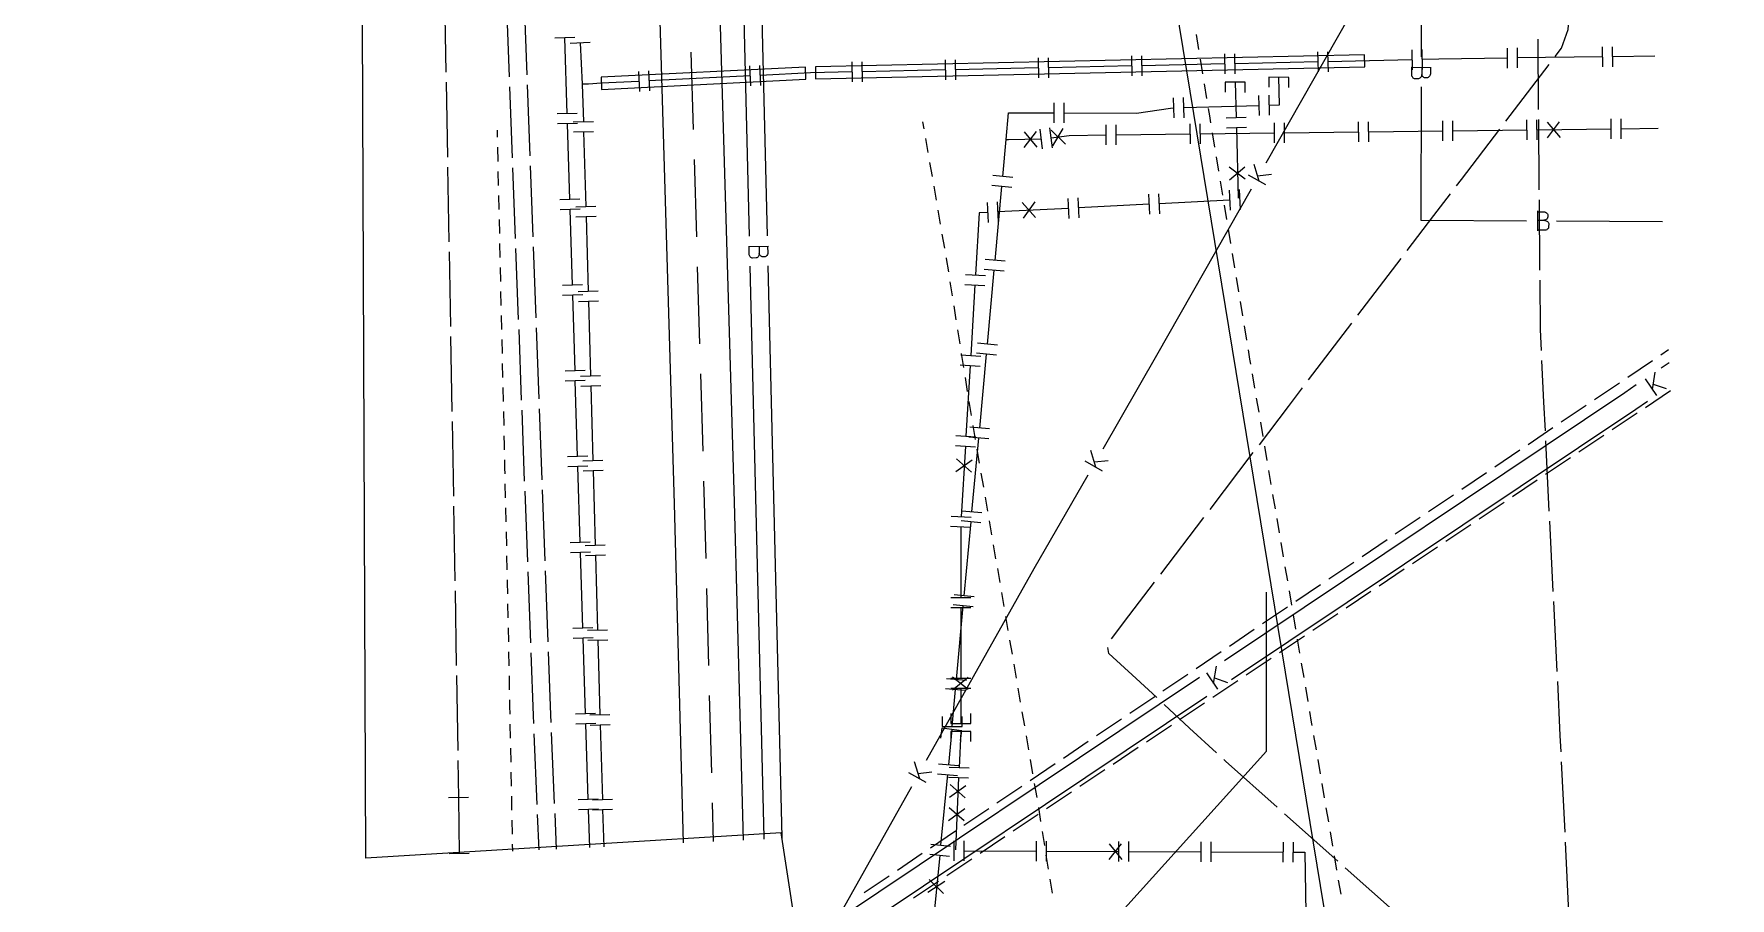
# Model space of a CAD drawing. Header units: metres. Extents: x 17721 to 17912, y 14015 to 15901.
# Drawn here: x 17765.7 to 17850.4, y 14442.7 to 14485.9 of the extents above; entities that cross this region are included whole.
import ezdxf

# ---------------------------------------------------------------- set-up
doc = ezdxf.new("R2010")
doc.units = ezdxf.units.M
for name, color, linetype in [('GC_CURB_EDGE', 1, 'Continuous'), ('GC_GAS_AXIS', 2, 'Continuous'), ('GC_HEAT_AXIS', 30, 'Continuous'), ('GC_POWER_AXIS', 40, 'Continuous'), ('GC_SEWER_AXIS', 6, 'Continuous'), ('GC_SITE_BOUNDARY', 7, 'Continuous'), ('GC_TEST_GREEN_ZONE', 3, 'Continuous'), ('GC_WATER_AXIS', 5, 'Continuous')]:
    doc.layers.add(name, color=color, linetype=linetype)

msp = doc.modelspace()

# ---------------------------------------------------------------- linework, layer by layer
at = {"layer": 'GC_CURB_EDGE'}
for points in [[(17823.879, 14485.11), (17823.758, 14485.847)], [(17824.083, 14483.88), (17823.961, 14484.617)], [(17824.286, 14482.649), (17824.164, 14483.386)], [(17824.487, 14481.432), (17824.428, 14481.788), (17824.367, 14482.156)], [(17788.832, 14481.067), (17788.84, 14480.716)], [(17810.084, 14481.497), (17810.144, 14481.147)], [(17824.685, 14480.228), (17824.568, 14480.939)], [(17788.851, 14480.217), (17788.867, 14479.516)], [(17810.229, 14480.655), (17810.35, 14479.955)], [(17810.435, 14479.462), (17810.556, 14478.762)], [(17824.884, 14479.023), (17824.767, 14479.734)], [(17788.878, 14479.016), (17788.894, 14478.316)], [(17825.083, 14477.819), (17824.966, 14478.53)], [(17788.905, 14477.816), (17788.921, 14477.116)], [(17810.641, 14478.27), (17810.762, 14477.57)], [(17810.847, 14477.077), (17810.967, 14476.378)], [(17825.282, 14476.614), (17825.165, 14477.325)], [(17788.932, 14476.616), (17788.948, 14475.916)], [(17811.052, 14475.885), (17811.173, 14475.185)], [(17825.481, 14475.41), (17825.364, 14476.121)], [(17788.959, 14475.416), (17788.975, 14474.716)], [(17788.986, 14474.216), (17789.002, 14473.515)], [(17811.258, 14474.693), (17811.262, 14474.669), (17811.37, 14473.991)], [(17825.68, 14474.205), (17825.562, 14474.916)], [(17811.448, 14473.498), (17811.559, 14472.796)], [(17825.879, 14473.001), (17825.761, 14473.712)], [(17789.014, 14473.015), (17789.029, 14472.315)], [(17826.077, 14471.796), (17825.96, 14472.507)], [(17789.041, 14471.815), (17789.056, 14471.115)], [(17811.638, 14472.302), (17811.749, 14471.601)], [(17811.827, 14471.107), (17811.939, 14470.406)], [(17826.276, 14470.592), (17826.159, 14471.303)], [(17789.068, 14470.615), (17789.084, 14469.915)], [(17812.017, 14469.912), (17812.128, 14469.211)], [(17826.476, 14469.388), (17826.433, 14469.643), (17826.358, 14470.099)], [(17789.095, 14469.415), (17789.111, 14468.715)], [(17789.122, 14468.215), (17789.138, 14467.514)], [(17812.207, 14468.717), (17812.318, 14468.016)], [(17826.681, 14468.184), (17826.56, 14468.895)], [(17812.396, 14467.522), (17812.507, 14466.821)], [(17826.885, 14466.98), (17826.765, 14467.691)], [(17789.149, 14467.015), (17789.165, 14466.314)], [(17827.09, 14465.777), (17826.969, 14466.488)], [(17789.176, 14465.814), (17789.186, 14465.36), (17789.192, 14465.114)], [(17812.588, 14466.328), (17812.708, 14465.628)], [(17812.793, 14465.135), (17812.829, 14464.926), (17812.913, 14464.435)], [(17827.294, 14464.573), (17827.174, 14465.284)], [(17789.203, 14464.614), (17789.213, 14464.199), (17789.219, 14463.914)], [(17827.499, 14463.37), (17827.378, 14464.08)], [(17789.23, 14463.414), (17789.246, 14462.714)], [(17812.998, 14463.942), (17813.118, 14463.243)], [(17813.203, 14462.75), (17813.323, 14462.05)], [(17827.703, 14462.166), (17827.582, 14462.877)], [(17789.257, 14462.214), (17789.273, 14461.513)], [(17813.408, 14461.557), (17813.528, 14460.858)], [(17827.908, 14460.963), (17827.787, 14461.673)], [(17789.284, 14461.014), (17789.3, 14460.313)], [(17789.312, 14459.813), (17789.327, 14459.113)], [(17813.613, 14460.365), (17813.733, 14459.665)], [(17828.112, 14459.759), (17827.991, 14460.47)], [(17813.818, 14459.172), (17813.938, 14458.473)], [(17828.317, 14458.556), (17828.196, 14459.266)], [(17789.339, 14458.613), (17789.342, 14458.486), (17789.353, 14457.913)], [(17828.521, 14457.352), (17828.4, 14458.063)], [(17789.362, 14457.413), (17789.376, 14456.713)], [(17814.023, 14457.98), (17814.143, 14457.28)], [(17814.227, 14456.787), (17814.348, 14456.087)], [(17828.725, 14456.149), (17828.605, 14456.859)], [(17789.385, 14456.213), (17789.399, 14455.512)], [(17814.432, 14455.595), (17814.553, 14454.895)], [(17828.93, 14454.945), (17828.809, 14455.656)], [(17789.408, 14455.012), (17789.422, 14454.312)], [(17789.431, 14453.812), (17789.445, 14453.112)], [(17814.637, 14454.402), (17814.758, 14453.702)], [(17829.134, 14453.742), (17829.014, 14454.452)], [(17814.842, 14453.21), (17814.963, 14452.51)], [(17829.339, 14452.538), (17829.218, 14453.249)], [(17789.454, 14452.612), (17789.46, 14452.302), (17789.468, 14451.912)], [(17789.477, 14451.412), (17789.491, 14450.711)], [(17815.047, 14452.017), (17815.168, 14451.317)], [(17829.543, 14451.335), (17829.514, 14451.507), (17829.423, 14452.045)], [(17815.252, 14450.825), (17815.372, 14450.125)], [(17829.749, 14450.131), (17829.628, 14450.842)], [(17789.501, 14450.211), (17789.514, 14449.511)], [(17815.457, 14449.632), (17815.577, 14448.932)], [(17829.954, 14448.928), (17829.833, 14449.638)], [(17789.524, 14449.011), (17789.537, 14448.311)], [(17815.662, 14448.44), (17815.782, 14447.74)], [(17830.159, 14447.724), (17830.038, 14448.435)], [(17789.547, 14447.811), (17789.56, 14447.11)], [(17815.867, 14447.247), (17815.868, 14447.24), (17815.978, 14446.546)], [(17830.365, 14446.521), (17830.243, 14447.232)], [(17789.57, 14446.611), (17789.583, 14445.91)], [(17789.593, 14445.41), (17789.6, 14445.06)], [(17816.057, 14446.052), (17816.168, 14445.351)], [(17830.57, 14445.318), (17830.449, 14446.028)], [(17816.246, 14444.857), (17816.357, 14444.156)], [(17830.775, 14444.114), (17830.654, 14444.825)], [(17816.435, 14443.662), (17816.547, 14442.96)], [(17830.981, 14442.911), (17830.859, 14443.621)]]:
    msp.add_lwpolyline(points, dxfattribs=at)
at = {"layer": 'GC_GAS_AXIS'}
for points in [[(17792.714, 14485.694), (17791.714, 14485.663)], [(17792.331, 14481.896), (17792.214, 14485.679)], [(17792.491, 14485.414), (17793.49, 14485.462)], [(17792.991, 14485.438), (17793.091, 14483.362)], [(17839.271, 14485.171), (17839.284, 14484.171)], [(17839.771, 14485.178), (17839.784, 14484.178)], [(17844.023, 14485.234), (17844.036, 14484.234)], [(17844.523, 14485.241), (17844.536, 14484.241)], [(17801.44, 14484.284), (17801.491, 14483.285)], [(17801.94, 14484.309), (17801.99, 14483.31)], [(17806.553, 14484.48), (17806.575, 14483.481)], [(17807.053, 14484.491), (17807.075, 14483.491)], [(17811.205, 14484.58), (17811.227, 14483.58)], [(17811.705, 14484.59), (17811.727, 14483.591)], [(17815.857, 14484.679), (17815.879, 14483.68)], [(17816.357, 14484.69), (17816.379, 14483.69)], [(17820.52, 14484.279), (17816.368, 14484.19)], [(17820.509, 14484.779), (17820.531, 14483.779)], [(17821.009, 14484.789), (17821.031, 14483.79)], [(17825.172, 14484.378), (17821.02, 14484.29)], [(17825.161, 14484.878), (17825.183, 14483.879)], [(17825.661, 14484.889), (17825.683, 14483.889)], [(17829.824, 14484.478), (17825.672, 14484.389)], [(17829.813, 14484.978), (17829.835, 14483.978)], [(17830.313, 14484.988), (17830.335, 14483.989)], [(17834.526, 14484.59), (17832.4, 14484.533), (17830.324, 14484.489)], [(17834.512, 14485.09), (17834.539, 14484.09)], [(17835.012, 14485.103), (17835.039, 14484.104)], [(17839.277, 14484.671), (17835.872, 14484.626), (17835.025, 14484.603)], [(17844.03, 14484.734), (17839.777, 14484.678)], [(17846.656, 14484.769), (17844.53, 14484.741)], [(17795.92, 14483.506), (17794.04, 14483.412), (17793.397, 14483.378), (17793.091, 14483.362)], [(17795.895, 14484.006), (17795.945, 14483.007)], [(17796.394, 14484.031), (17796.444, 14483.032)], [(17801.466, 14483.784), (17796.419, 14483.531)], [(17806.564, 14483.98), (17804.488, 14483.936), (17801.965, 14483.809)], [(17811.216, 14484.08), (17807.064, 14483.991)], [(17815.868, 14484.179), (17811.716, 14484.091)], [(17826.187, 14482.962), (17826.195, 14483.462), (17825.195, 14483.478), (17825.187, 14482.978)], [(17825.695, 14483.47), (17825.74, 14481.705)], [(17828.369, 14483.211), (17828.377, 14483.711), (17827.377, 14483.727), (17827.369, 14483.227)], [(17827.399, 14482.323), (17827.904, 14482.338), (17827.877, 14483.719)], [(17793.091, 14483.362), (17793.143, 14481.496)], [(17822.642, 14481.683), (17822.613, 14482.682)], [(17823.142, 14481.697), (17823.112, 14482.697)], [(17826.913, 14481.809), (17826.884, 14482.808)], [(17827.413, 14481.823), (17827.384, 14482.823)], [(17792.83, 14481.912), (17791.831, 14481.881)], [(17814.263, 14480.605), (17814.375, 14481.939), (17816.648, 14481.932)], [(17816.647, 14481.432), (17816.65, 14482.432)], [(17817.147, 14481.431), (17817.15, 14482.431)], [(17817.148, 14481.931), (17820.76, 14481.92), (17822.468, 14482.178), (17822.627, 14482.183)], [(17823.127, 14482.197), (17826.899, 14482.308)], [(17792.846, 14481.412), (17791.846, 14481.381)], [(17792.463, 14477.614), (17792.346, 14481.396)], [(17792.643, 14481.482), (17793.643, 14481.51)], [(17792.657, 14480.982), (17793.657, 14481.01)], [(17793.157, 14480.996), (17793.262, 14477.265)], [(17815.749, 14481.007), (17815.141, 14480.214)], [(17815.149, 14480.995), (17815.791, 14480.227)], [(17816.078, 14480.134), (17815.949, 14481.125)], [(17816.574, 14480.198), (17816.445, 14481.19)], [(17816.501, 14481.07), (17817.225, 14480.379)], [(17817.096, 14481.15), (17816.58, 14480.293)], [(17819.258, 14480.332), (17819.246, 14481.332)], [(17819.758, 14480.338), (17819.746, 14481.338)], [(17823.461, 14480.383), (17823.449, 14481.383)], [(17823.961, 14480.389), (17823.949, 14481.389)], [(17823.955, 14480.889), (17827.658, 14480.934)], [(17825.24, 14481.692), (17826.24, 14481.718)], [(17825.253, 14481.192), (17826.253, 14481.218)], [(17825.753, 14481.205), (17825.844, 14477.675)], [(17827.664, 14480.434), (17827.652, 14481.434)], [(17828.164, 14480.44), (17828.152, 14481.44)], [(17828.158, 14480.94), (17831.861, 14480.984)], [(17831.867, 14480.484), (17831.855, 14481.484)], [(17832.367, 14480.49), (17832.355, 14481.49)], [(17832.361, 14480.99), (17836.064, 14481.035)], [(17836.07, 14480.535), (17836.058, 14481.535)], [(17836.57, 14480.541), (17836.558, 14481.541)], [(17836.564, 14481.041), (17840.268, 14481.086)], [(17840.274, 14480.586), (17840.262, 14481.586)], [(17840.774, 14480.592), (17840.762, 14481.592)], [(17840.768, 14481.092), (17844.471, 14481.136)], [(17841.88, 14481.481), (17841.267, 14480.691)], [(17841.28, 14481.472), (17841.917, 14480.7)], [(17844.477, 14480.636), (17844.465, 14481.636)], [(17844.977, 14480.642), (17844.965, 14481.642)], [(17844.971, 14481.142), (17846.822, 14481.165)], [(17814.093, 14478.76), (17814.263, 14480.605)], [(17814.263, 14480.605), (17814.379, 14480.607), (17816.013, 14480.636)], [(17816.509, 14480.694), (17817.4, 14480.81), (17819.252, 14480.832)], [(17819.752, 14480.838), (17823.455, 14480.883)], [(17826.196, 14478.625), (17825.397, 14479.227)], [(17826.178, 14479.225), (17825.416, 14478.577)], [(17814.591, 14478.714), (17813.595, 14478.806)], [(17792.962, 14477.629), (17791.963, 14477.598)], [(17814.545, 14478.216), (17813.549, 14478.308)], [(17813.707, 14474.571), (17814.047, 14478.262)], [(17817.341, 14477.667), (17817.392, 14476.668)], [(17817.84, 14477.693), (17817.892, 14476.694)], [(17821.367, 14477.874), (17821.418, 14476.875)], [(17821.866, 14477.899), (17821.918, 14476.901)], [(17825.419, 14477.581), (17821.892, 14477.4)], [(17825.393, 14478.08), (17825.444, 14477.082)], [(17825.892, 14478.106), (17825.944, 14477.107)], [(17792.978, 14477.13), (17791.978, 14477.099)], [(17792.595, 14473.332), (17792.478, 14477.114)], [(17792.762, 14477.251), (17793.762, 14477.279)], [(17792.776, 14476.751), (17793.776, 14476.779)], [(17793.276, 14476.765), (17793.38, 14473.034)], [(17813.341, 14476.961), (17812.914, 14476.939), (17812.73, 14473.84)], [(17813.315, 14477.46), (17813.366, 14476.462)], [(17813.814, 14477.486), (17813.866, 14476.487)], [(17817.367, 14477.168), (17813.84, 14476.987)], [(17815.722, 14476.709), (17815.055, 14477.454)], [(17815.123, 14476.676), (17815.704, 14477.49)], [(17821.393, 14477.374), (17817.866, 14477.193)], [(17814.159, 14474.027), (17813.163, 14474.119)], [(17814.205, 14474.525), (17813.209, 14474.617)], [(17793.094, 14473.347), (17792.095, 14473.316)], [(17812.201, 14473.371), (17813.199, 14473.312)], [(17812.23, 14473.87), (17813.229, 14473.811)], [(17812.7, 14473.341), (17812.49, 14469.816)], [(17813.321, 14470.382), (17813.661, 14474.073)], [(17793.11, 14472.847), (17792.11, 14472.816)], [(17792.727, 14469.049), (17792.61, 14472.832)], [(17792.881, 14473.02), (17793.88, 14473.048)], [(17792.895, 14472.52), (17793.894, 14472.548)], [(17793.394, 14472.534), (17793.499, 14468.802)], [(17813.773, 14469.839), (17812.777, 14469.93)], [(17813.819, 14470.337), (17812.823, 14470.428)], [(17812.935, 14466.194), (17813.275, 14469.885)], [(17793.227, 14469.065), (17792.227, 14469.034)], [(17811.961, 14469.347), (17812.959, 14469.287)], [(17811.991, 14469.846), (17812.989, 14469.787)], [(17812.46, 14469.317), (17812.25, 14465.792)], [(17793.242, 14468.565), (17792.242, 14468.534)], [(17792.859, 14464.767), (17792.742, 14468.549)], [(17792.999, 14468.788), (17793.999, 14468.816)], [(17793.013, 14468.289), (17794.013, 14468.317)], [(17793.513, 14468.303), (17793.618, 14464.571)], [(17811.751, 14465.822), (17812.75, 14465.762)], [(17813.387, 14465.65), (17812.391, 14465.742)], [(17813.433, 14466.148), (17812.437, 14466.24)], [(17812.549, 14462.005), (17812.889, 14465.696)], [(17811.722, 14465.323), (17812.72, 14465.263)], [(17812.221, 14465.293), (17812.011, 14461.768)], [(17793.359, 14464.782), (17792.359, 14464.752)], [(17793.374, 14464.283), (17792.375, 14464.252)], [(17792.991, 14460.485), (17792.874, 14464.267)], [(17793.118, 14464.557), (17794.117, 14464.585)], [(17793.132, 14464.057), (17794.131, 14464.085)], [(17793.632, 14464.071), (17793.736, 14460.34)], [(17812.553, 14464.587), (17811.738, 14464.006)], [(17812.52, 14463.988), (17811.775, 14464.655)], [(17811.512, 14461.798), (17812.51, 14461.738)], [(17813.001, 14461.461), (17812.005, 14461.553)], [(17813.047, 14461.959), (17812.051, 14462.051)], [(17812.163, 14457.816), (17812.503, 14461.507)], [(17811.482, 14461.298), (17812.48, 14461.239)], [(17811.988, 14461.269), (17811.988, 14457.737)], [(17793.491, 14460.5), (17792.491, 14460.469)], [(17793.506, 14460), (17792.507, 14459.969)], [(17793.123, 14456.202), (17793.006, 14459.985)], [(17793.236, 14460.326), (17794.236, 14460.354)], [(17793.25, 14459.826), (17794.25, 14459.854)], [(17793.75, 14459.84), (17793.855, 14456.108)], [(17808.955, 14429.76), (17827.258, 14450.049), (17827.258, 14457.992)], [(17811.488, 14457.737), (17812.488, 14457.737)], [(17811.488, 14457.237), (17812.488, 14457.237)], [(17812.615, 14457.273), (17811.619, 14457.364)], [(17812.66, 14457.77), (17811.665, 14457.862)], [(17811.776, 14453.628), (17812.117, 14457.318)], [(17811.988, 14457.237), (17811.988, 14453.706)], [(17793.623, 14456.218), (17792.623, 14456.187)], [(17793.638, 14455.718), (17792.639, 14455.687)], [(17793.255, 14451.92), (17793.139, 14455.703)], [(17793.355, 14456.094), (17794.355, 14456.123)], [(17793.369, 14455.595), (17794.369, 14455.623)], [(17793.869, 14455.609), (17793.973, 14451.877)], [(17812.228, 14453.084), (17811.233, 14453.176)], [(17812.274, 14453.582), (17811.279, 14453.674)], [(17811.488, 14453.706), (17812.488, 14453.706)], [(17811.488, 14453.206), (17812.488, 14453.206)], [(17811.56, 14451.284), (17811.731, 14453.13)], [(17812.364, 14453.132), (17811.581, 14453.754)], [(17812.362, 14453.732), (17811.583, 14453.104)], [(17811.988, 14453.206), (17811.988, 14451.44)], [(17793.755, 14451.935), (17792.756, 14451.905)], [(17793.77, 14451.436), (17792.771, 14451.405)], [(17793.387, 14447.638), (17793.271, 14451.42)], [(17793.474, 14451.863), (17794.473, 14451.891)], [(17793.488, 14451.363), (17794.487, 14451.391)], [(17793.987, 14451.377), (17794.092, 14447.646)], [(17811.06, 14451.784), (17811.06, 14451.284), (17812.06, 14451.284), (17812.06, 14451.784)], [(17811.488, 14451.94), (17811.488, 14451.44), (17812.488, 14451.44), (17812.488, 14451.94)], [(17811.978, 14450.582), (17812.043, 14451.078), (17811.051, 14451.208), (17810.986, 14450.712)], [(17811.547, 14451.143), (17811.376, 14449.38)], [(17812.488, 14450.541), (17812.488, 14451.041), (17811.488, 14451.041), (17811.488, 14450.541)], [(17811.988, 14451.041), (17811.908, 14449.239)], [(17810.83, 14448.931), (17811.826, 14448.834)], [(17810.879, 14449.428), (17811.874, 14449.332)], [(17811.328, 14448.883), (17810.987, 14445.357)], [(17811.386, 14448.761), (17812.385, 14448.717)], [(17811.408, 14449.261), (17812.407, 14449.216)], [(17811.886, 14448.739), (17811.726, 14445.134)], [(17812.242, 14448.328), (17811.436, 14447.735)], [(17812.217, 14447.729), (17811.463, 14448.385)], [(17793.887, 14447.653), (17792.888, 14447.622)], [(17793.903, 14447.153), (17792.903, 14447.123)], [(17793.461, 14445.247), (17793.403, 14447.138)], [(17793.592, 14447.632), (17794.592, 14447.66)], [(17793.606, 14447.132), (17794.606, 14447.16)], [(17794.106, 14447.146), (17794.158, 14445.28)], [(17812.191, 14447.172), (17811.384, 14446.579)], [(17812.166, 14446.573), (17811.411, 14447.229)], [(17810.489, 14445.405), (17811.485, 14445.309)], [(17811.662, 14444.575), (17811.666, 14445.575)], [(17812.162, 14444.573), (17812.166, 14445.573)], [(17815.771, 14444.56), (17815.775, 14445.56)], [(17816.271, 14444.558), (17816.275, 14445.558)], [(17820.004, 14445.42), (17819.379, 14444.639)], [(17819.404, 14445.42), (17820.029, 14444.639)], [(17819.879, 14444.544), (17819.883, 14445.544)], [(17820.379, 14444.542), (17820.383, 14445.542)], [(17823.988, 14444.529), (17823.992, 14445.529)], [(17824.488, 14444.527), (17824.492, 14445.527)], [(17828.097, 14444.513), (17828.101, 14445.513)], [(17828.597, 14444.511), (17828.601, 14445.511)], [(17810.441, 14444.907), (17811.436, 14444.811)], [(17810.939, 14444.859), (17810.597, 14441.333)], [(17812.164, 14445.073), (17815.773, 14445.06)], [(17816.273, 14445.058), (17819.881, 14445.044)], [(17820.381, 14445.042), (17823.99, 14445.029)], [(17824.49, 14445.027), (17828.099, 14445.013)], [(17828.599, 14445.011), (17829.165, 14445.009), (17829.221, 14441.967)], [(17811.131, 14442.945), (17810.412, 14443.64)], [(17811.187, 14443.543), (17810.351, 14442.993)]]:
    msp.add_lwpolyline(points, dxfattribs=at)
for points in [[(17804.73, 14484.241), (17804.743, 14483.641), (17832.164, 14484.228), (17832.151, 14484.827)], [(17794.025, 14483.712), (17794.055, 14483.112), (17804.26, 14483.623), (17804.23, 14484.222)]]:
    msp.add_lwpolyline(points, close=True, dxfattribs=at)
at = {"layer": 'GC_HEAT_AXIS'}
for points in [[(17796.753, 14493.83), (17797.684, 14462.412), (17798.126, 14445.472)], [(17799.759, 14493.667), (17800.682, 14462.496), (17801.123, 14445.617)], [(17798.516, 14484.965), (17798.631, 14481.109)], [(17798.675, 14479.609), (17798.789, 14475.753)], [(17798.834, 14474.253), (17798.948, 14470.397)], [(17798.992, 14468.898), (17799.106, 14465.041)], [(17799.151, 14463.542), (17799.183, 14462.454), (17799.255, 14459.685)], [(17799.294, 14458.186), (17799.395, 14454.329)], [(17799.434, 14452.829), (17799.535, 14448.972)], [(17799.574, 14447.473), (17799.624, 14445.545)]]:
    msp.add_lwpolyline(points, dxfattribs=at)
at = {"layer": 'GC_POWER_AXIS'}
for points in [[(17786.217, 14487.696), (17786.282, 14483.962)], [(17841.672, 14484.756), (17841.985, 14485.167), (17842.317, 14486.096), (17842.383, 14486.958), (17842.404, 14488.153)], [(17789.312, 14487.274), (17789.443, 14483.736)], [(17790.182, 14487.376), (17790.314, 14483.831)], [(17840.804, 14485.613), (17840.833, 14482.1)], [(17839.211, 14481.524), (17841.369, 14484.358)], [(17786.291, 14483.462), (17786.356, 14479.729)], [(17789.462, 14483.236), (17789.594, 14479.697)], [(17790.333, 14483.332), (17790.465, 14479.788)], [(17836.749, 14478.291), (17836.994, 14478.613), (17838.908, 14481.126)], [(17840.837, 14481.6), (17840.865, 14478.087)], [(17786.365, 14479.229), (17786.43, 14475.495)], [(17789.613, 14479.198), (17789.745, 14475.659)], [(17790.484, 14479.288), (17790.616, 14475.744)], [(17834.287, 14475.059), (17835.618, 14476.806), (17836.446, 14477.894)], [(17840.869, 14477.587), (17840.898, 14474.074)], [(17786.438, 14474.995), (17786.504, 14471.262)], [(17789.763, 14475.16), (17789.895, 14471.621)], [(17790.635, 14475.244), (17790.767, 14471.7)], [(17831.825, 14471.828), (17833.984, 14474.662)], [(17840.902, 14473.574), (17840.922, 14471.116), (17840.974, 14470.063)], [(17786.512, 14470.762), (17786.578, 14467.028)], [(17789.914, 14471.121), (17790.046, 14467.583)], [(17790.785, 14471.2), (17790.918, 14467.656)], [(17829.363, 14468.596), (17831.522, 14471.43)], [(17840.998, 14469.563), (17841.1, 14467.485), (17841.17, 14466.055)], [(17826.901, 14465.364), (17828.352, 14467.268), (17829.06, 14468.198)], [(17786.586, 14466.528), (17786.652, 14462.795)], [(17790.064, 14467.083), (17790.196, 14463.544)], [(17790.936, 14467.156), (17791.068, 14463.612)], [(17824.439, 14462.132), (17826.598, 14464.966)], [(17841.194, 14465.555), (17841.366, 14462.047)], [(17791.087, 14463.112), (17791.219, 14459.568)], [(17786.66, 14462.295), (17786.726, 14458.562)], [(17790.215, 14463.045), (17790.347, 14459.506)], [(17821.976, 14458.9), (17824.136, 14461.735)], [(17841.391, 14461.547), (17841.563, 14458.038)], [(17790.365, 14459.006), (17790.497, 14455.468)], [(17791.238, 14459.068), (17791.37, 14455.524)], [(17786.734, 14458.062), (17786.8, 14454.328)], [(17819.514, 14455.669), (17820.388, 14456.816), (17821.673, 14458.503)], [(17841.587, 14457.539), (17841.759, 14454.03)], [(17790.516, 14454.968), (17790.633, 14451.838), (17790.65, 14451.43)], [(17791.389, 14455.024), (17791.506, 14451.873), (17791.523, 14451.48)], [(17821.774, 14452.73), (17820.745, 14453.678), (17819.377, 14454.938), (17819.334, 14455.239)], [(17786.808, 14453.828), (17786.841, 14451.94), (17786.874, 14450.095)], [(17841.783, 14453.531), (17841.915, 14450.846), (17841.955, 14450.022)], [(17824.763, 14449.978), (17823.421, 14451.213), (17822.142, 14452.392)], [(17790.671, 14450.93), (17790.821, 14447.392)], [(17791.544, 14450.981), (17791.694, 14447.437)], [(17786.882, 14449.595), (17786.915, 14447.728), (17786.949, 14444.932)], [(17827.789, 14447.267), (17825.213, 14449.563), (17825.13, 14449.639)], [(17841.98, 14449.523), (17842.152, 14446.014)], [(17787.415, 14447.734), (17786.415, 14447.722)], [(17790.842, 14446.893), (17790.917, 14445.124)], [(17791.715, 14446.938), (17791.79, 14445.166)], [(17830.822, 14444.564), (17828.162, 14446.934)], [(17842.176, 14445.515), (17842.348, 14442.006)], [(17787.449, 14444.938), (17786.449, 14444.926)], [(17833.854, 14441.86), (17831.195, 14444.231)]]:
    msp.add_lwpolyline(points, dxfattribs=at)
at = {"layer": 'GC_SEWER_AXIS'}
for points in [[(17827.246, 14479.447), (17831.97, 14487.76), (17831.625, 14505.11)], [(17826.899, 14478.527), (17826.641, 14479.364)], [(17826.345, 14478.842), (17827.206, 14478.352)], [(17826.817, 14478.792), (17827.502, 14478.874)], [(17819.094, 14465.155), (17821.78, 14469.83), (17826.504, 14478.143)], [(17846.953, 14469.855), (17847.334, 14470.112)], [(17845.295, 14468.736), (17846.538, 14469.575)], [(17846.969, 14469.207), (17847.363, 14469.474)], [(17825.154, 14454.59), (17845.147, 14467.973), (17845.727, 14468.366)], [(17843.638, 14467.617), (17844.881, 14468.456)], [(17846.172, 14468.648), (17846.728, 14467.828)], [(17846.53, 14468.12), (17846.669, 14468.985)], [(17846.574, 14468.394), (17847.224, 14468.165)], [(17825.517, 14453.63), (17845.706, 14467.144), (17846.285, 14467.536)], [(17841.98, 14466.498), (17843.223, 14467.337)], [(17847.429, 14468.046), (17846.183, 14467.211)], [(17845.768, 14466.933), (17844.522, 14466.098)], [(17840.322, 14465.379), (17841.565, 14466.218)], [(17844.106, 14465.819), (17842.86, 14464.984)], [(17818.743, 14464.236), (17818.489, 14465.075)], [(17838.665, 14464.26), (17839.908, 14465.099)], [(17818.19, 14464.554), (17819.049, 14464.061)], [(17818.662, 14464.502), (17819.348, 14464.581)], [(17837.007, 14463.141), (17838.25, 14463.98)], [(17842.445, 14464.706), (17841.199, 14463.871)], [(17810.282, 14449.602), (17815.66, 14459.18), (17818.346, 14463.855)], [(17840.783, 14463.593), (17839.537, 14462.758)], [(17835.349, 14462.022), (17836.593, 14462.861)], [(17839.122, 14462.479), (17837.876, 14461.644)], [(17833.692, 14460.903), (17834.935, 14461.742)], [(17832.034, 14459.784), (17833.277, 14460.623)], [(17837.46, 14461.366), (17836.214, 14460.531)], [(17835.799, 14460.253), (17834.553, 14459.418)], [(17830.376, 14458.664), (17831.62, 14459.504)], [(17834.137, 14459.14), (17832.891, 14458.305)], [(17828.719, 14457.545), (17829.962, 14458.385)], [(17832.476, 14458.026), (17831.23, 14457.191)], [(17827.061, 14456.426), (17828.304, 14457.266)], [(17830.814, 14456.913), (17829.568, 14456.078)], [(17825.404, 14455.307), (17826.647, 14456.147)], [(17829.153, 14455.8), (17827.907, 14454.965)], [(17823.746, 14454.188), (17824.989, 14455.028)], [(17827.491, 14454.686), (17826.245, 14453.851)], [(17822.088, 14453.069), (17823.332, 14453.909)], [(17824.259, 14453.972), (17824.81, 14453.149)], [(17824.614, 14453.442), (17824.758, 14454.306)], [(17803.914, 14440.373), (17823.907, 14453.756)], [(17825.83, 14453.573), (17824.584, 14452.738)], [(17824.659, 14453.716), (17825.309, 14453.483)], [(17804.082, 14439.282), (17824.271, 14452.796)], [(17820.431, 14451.95), (17821.674, 14452.789)], [(17824.168, 14452.46), (17822.922, 14451.625)], [(17818.773, 14450.831), (17820.016, 14451.67)], [(17822.507, 14451.346), (17821.261, 14450.512)], [(17817.115, 14449.712), (17818.359, 14450.551)], [(17820.845, 14450.233), (17819.599, 14449.398)], [(17809.384, 14448.992), (17810.248, 14448.507)], [(17809.94, 14448.68), (17809.678, 14449.516)], [(17809.857, 14448.945), (17810.542, 14449.03)], [(17815.458, 14448.593), (17816.701, 14449.432)], [(17819.184, 14449.12), (17817.938, 14448.285)], [(17804.17, 14438.716), (17809.548, 14448.294)], [(17813.8, 14447.474), (17815.043, 14448.313)], [(17817.522, 14448.007), (17816.276, 14447.172)], [(17812.143, 14446.355), (17813.386, 14447.194)], [(17815.861, 14446.893), (17814.615, 14446.058)], [(17810.485, 14445.236), (17811.728, 14446.075)], [(17814.199, 14445.78), (17812.953, 14444.945)], [(17808.827, 14444.117), (17810.071, 14444.956)], [(17812.538, 14444.667), (17811.292, 14443.832)], [(17807.17, 14442.998), (17808.413, 14443.837)], [(17810.876, 14443.553), (17809.63, 14442.718)]]:
    msp.add_lwpolyline(points, dxfattribs=at)
at = {"layer": 'GC_SITE_BOUNDARY'}
for points in [[(17850.139, 14772.532), (17850.294, 14759.991), (17850.409, 14755.66), (17830.593, 14755.281), (17830.798, 14726.659), (17837.569, 14726.802), (17838.745, 14682.32), (17839.207, 14655.727), (17842.064, 14562.734), (17842.501, 14548.332), (17842.858, 14536.55), (17843.084, 14528.422), (17818.75, 14528.239), (17819.388, 14507.687), (17836.633, 14402.551), (17846.599, 14403.137), (17846.589, 14393.289), (17846.788, 14383.899)], [(17818.8, 14303.37), (17816.559, 14392.485), (17809.24, 14405.45), (17803.02, 14445.974), (17782.273, 14444.706), (17782.052, 14503.168), (17769.268, 14502.844), (17765.706, 14536.734), (17768.384, 14549.616), (17769.012, 14558.235)]]:
    msp.add_lwpolyline(points, dxfattribs=at)
at = {"layer": 'GC_TEST_GREEN_ZONE'}
for points in [[(17850.139, 14772.532), (17850.294, 14759.991), (17850.409, 14755.66), (17830.593, 14755.281), (17830.798, 14726.659), (17837.569, 14726.802), (17838.745, 14682.32), (17839.207, 14655.727), (17842.064, 14562.734), (17842.501, 14548.332), (17842.858, 14536.55), (17843.084, 14528.422), (17818.75, 14528.239), (17819.388, 14507.687), (17836.633, 14402.551), (17846.599, 14403.137), (17846.589, 14393.289), (17846.788, 14383.899)], [(17818.8, 14303.37), (17816.559, 14392.485), (17809.24, 14405.45), (17803.02, 14445.974), (17782.273, 14444.706), (17782.052, 14503.168), (17769.268, 14502.844), (17765.706, 14536.734), (17768.384, 14549.616), (17769.012, 14558.235)]]:
    msp.add_lwpolyline(points, dxfattribs=at)
at = {"layer": 'GC_WATER_AXIS'}
for points in [[(17800.722, 14504.323), (17801.423, 14475.781)], [(17801.622, 14504.345), (17802.323, 14475.803)], [(17835, 14491.4), (17834.982, 14484.736)], [(17835.478, 14484.193), (17834.481, 14484.196)], [(17835.013, 14483.873), (17835.01, 14483.835), (17835.006, 14483.801), (17834.991, 14483.753), (17834.974, 14483.723), (17834.955, 14483.695), (17834.923, 14483.665), (17834.888, 14483.645), (17834.856, 14483.635), (17834.666, 14483.636), (17834.647, 14483.64), (17834.621, 14483.651), (17834.591, 14483.672), (17834.563, 14483.703), (17834.544, 14483.731), (17834.524, 14483.778), (17834.515, 14483.806), (17834.513, 14483.834), (17834.514, 14484.196)], [(17835.014, 14484.195), (17835.013, 14483.873)], [(17835.442, 14484.194), (17835.441, 14483.875), (17835.435, 14483.845), (17835.417, 14483.794), (17835.388, 14483.748), (17835.373, 14483.729), (17835.355, 14483.712), (17835.33, 14483.698), (17835.3, 14483.685), (17835.286, 14483.681), (17835.17, 14483.681), (17835.147, 14483.687), (17835.118, 14483.7), (17835.097, 14483.715), (17835.077, 14483.732), (17835.056, 14483.76), (17835.038, 14483.795), (17835.025, 14483.827), (17835.013, 14483.873)], [(17834.979, 14483.237), (17834.961, 14476.573), (17840.249, 14476.544)], [(17840.794, 14477.039), (17840.788, 14476.041)], [(17840.794, 14477.002), (17841.113, 14477), (17841.142, 14476.995), (17841.193, 14476.976), (17841.239, 14476.947), (17841.258, 14476.932), (17841.274, 14476.914), (17841.289, 14476.889), (17841.302, 14476.859), (17841.306, 14476.844), (17841.305, 14476.729), (17841.299, 14476.706), (17841.286, 14476.676), (17841.271, 14476.656), (17841.254, 14476.635), (17841.226, 14476.615), (17841.191, 14476.597), (17841.159, 14476.584), (17841.113, 14476.573)], [(17841.113, 14476.573), (17841.151, 14476.569), (17841.185, 14476.565), (17841.233, 14476.55), (17841.263, 14476.533), (17841.291, 14476.514), (17841.321, 14476.482), (17841.341, 14476.446), (17841.35, 14476.415), (17841.349, 14476.224), (17841.345, 14476.206), (17841.334, 14476.179), (17841.313, 14476.15), (17841.281, 14476.122), (17841.253, 14476.103), (17841.206, 14476.083), (17841.178, 14476.074), (17841.151, 14476.072), (17840.789, 14476.074)], [(17840.791, 14476.575), (17841.113, 14476.573)], [(17841.749, 14476.536), (17847.038, 14476.507)], [(17802.383, 14475.262), (17801.386, 14475.238)], [(17801.927, 14474.93), (17801.924, 14474.891), (17801.921, 14474.857), (17801.908, 14474.809), (17801.892, 14474.778), (17801.874, 14474.75), (17801.843, 14474.719), (17801.808, 14474.698), (17801.776, 14474.688), (17801.586, 14474.683), (17801.567, 14474.686), (17801.541, 14474.697), (17801.51, 14474.717), (17801.481, 14474.748), (17801.462, 14474.775), (17801.44, 14474.821), (17801.43, 14474.849), (17801.427, 14474.877), (17801.419, 14475.239)], [(17801.919, 14475.251), (17801.927, 14474.93)], [(17802.347, 14475.262), (17802.354, 14474.943), (17802.35, 14474.913), (17802.332, 14474.862), (17802.305, 14474.815), (17802.291, 14474.796), (17802.273, 14474.778), (17802.249, 14474.763), (17802.219, 14474.749), (17802.204, 14474.745), (17802.089, 14474.742), (17802.066, 14474.747), (17802.036, 14474.759), (17802.015, 14474.774), (17801.994, 14474.79), (17801.973, 14474.818), (17801.953, 14474.853), (17801.939, 14474.884), (17801.927, 14474.93)], [(17801.46, 14474.281), (17802.16, 14445.739)], [(17802.359, 14474.303), (17803.06, 14445.761)], [(17802.16, 14445.739), (17802.162, 14445.667)], [(17803.06, 14445.761), (17803.061, 14445.711)]]:
    msp.add_lwpolyline(points, dxfattribs=at)

doc.saveas('drawing.dxf')
